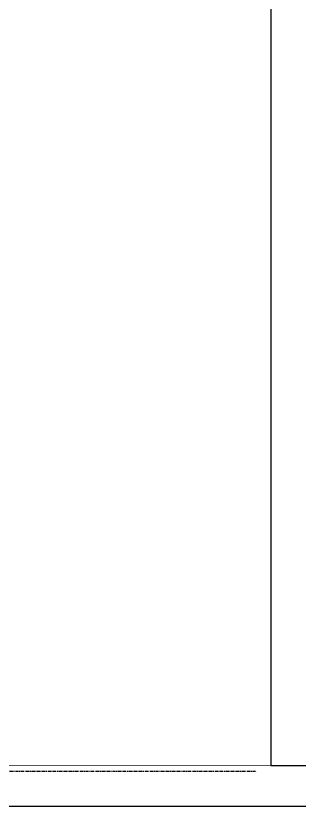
# Model space of a CAD drawing. Header units: millimetres. Extents: x -244126 to 368105, y -173968 to 259060.
# Drawn here: x 6765.9 to 6863.2, y 30928.5 to 31199.6 of the extents above; entities that cross this region are included whole.
import ezdxf
from ezdxf.enums import TextEntityAlignment as Align

# ---------------------------------------------------------------- set-up
doc = ezdxf.new("R2010")
doc.units = ezdxf.units.MM
doc.header["$MEASUREMENT"] = 0
for name, pattern in [('005_GG_TA_LINE', [13.75, 5, -1.25, 1.25, -1.25, 5]), ('TA_G_001.00_GG_TA_L_INE', [2.95, 1.1, -0.25, 0.25, -0.25, 1.1]), ('TA_HL_003.00000', [19.5, 10.65, -8.85])]:
    doc.linetypes.add(name, pattern=pattern)
doc.layers.add('000 - T E X T', color=4, linetype='Continuous')
doc.layers.add('000 - TITLEBLOCK', color=4, linetype='Continuous')
doc.styles.add('Cetury Gothic', font='GOTHIC.TTF')
doc.styles.add('TA', font='Cordia New.ttf', dxfattribs={"height": 4.5})

# ---------------------------------------------------------------- blocks, each defined once
blk = doc.blocks.new('A$Cfd196da9')
at = {"color": 0, "linetype": 'ByBlock', "const_width": 0.1}
blk.add_lwpolyline([(-143.5, -98.00000000003524), (96.5, -98.00000000003524), (96.5, 98.99999999999818), (-143.5, 98.99999999999818)], close=True, dxfattribs=at)
blk = doc.blocks.new('*U1680')
at = {"layer": '000 - TITLEBLOCK', "color": 250}
blk.add_lwpolyline([(0, 0), (594, 0), (594, 420), (0, 420)], close=True, dxfattribs=at)
at = {"layer": 'Defpoints', "color": 250, "linetype": 'TA_G_001.00_GG_TA_L_INE'}
blk.add_line((5, 11.99999999996498), (245, 11.99999999996498), dxfattribs=at)
at = {"layer": '000 - T E X T', "color": 3, "xscale": 2, "yscale": 2, "zscale": 2}
blk.add_blockref('A$Cfd196da9', (297, 210), dxfattribs=at)
at = {"color": 4, "style": 'TA'}
blk.add_attdef('PAPER_SIZE', text='', height=2.501996734691533, dxfattribs=at).set_placement((568.5990135701577, 9.974056278897478), align=Align.MIDDLE_RIGHT)
blk.add_attdef('SCALE_SIZE', text='', height=2.501996734691533, dxfattribs=at).set_placement((573.5108402257829, 10.02616452662733), align=Align.MIDDLE_LEFT)
at = {"layer": '000 - T E X T', "color": 250, "style": 'TA'}
for tag, height, p in [('SUPERLINK', 2, (17.26463526980069, 415.7653398632592)), ('NAMEFILE', 2, (17.26463526980069, 411.7648986908698)), ('SC', 40, (3.363757568388337, 375.2105322544021))]:
    blk.add_attdef(tag, text='', height=height, dxfattribs=at).set_placement(p, align=Align.MIDDLE_LEFT)
at = {"layer": '000 - T E X T', "color": 4, "style": 'TA'}
for tag, height, p in [('PRELIM_NAME_JOB_1', 2, (524.6650049813361, 330.1910098792705)), ('PRELIM_NAME_JOB_2', 2, (524.6650049813361, 325.8277144555959)), ('PRELIM_NAME_PROJECT_1', 3, (494.8065500009579, 309.3102591053976)), ('PRELIM_NAME_PROJECT_2', 3, (494.8065500009579, 301.9102591053979)), ('PRELIM_NAME_PROJECT_3', 3, (494.8065500009579, 294.5102591053983)), ('PRELIM_NAME_TITLE_3', 2.4, (495.5065500009587, 73.98807190992738)), ('PRELIM_NAME_TITLE_1', 1.2, (247.7532750004793, 43.65403595496355)), ('PRELIM_NAME_TITLE_2', 1.2, (247.7532750004793, 40.32403595496362)), ('DRAWING_NO1', 2.4, (494.6108710958615, 32.91537826389776)), ('DRAWING_NO2', 2.4, (494.6108710958615, 24.91449591911896))]:
    blk.add_attdef(tag, text='', height=height, dxfattribs=at).set_placement(p, align=Align.MIDDLE_LEFT)
at = {"layer": '000 - T E X T', "color": 4, "style": 'Cetury Gothic'}
for tag, p in [('SHEET_NO.', (561.5789428620446, 33.99774362902372)), ('TOTAL_SHEET_NO.', (560.9658428601324, 17.63984143132984))]:
    blk.add_attdef(tag, text='', height=3.6, dxfattribs=at).set_placement(p, align=Align.CENTER)
at = {"layer": '000 - T E X T', "color": 4, "style": 'TA'}
blk.add_attdef('NAME_REMARK', (55.28589976401418, 17.30396926597859), '', height=4, dxfattribs=at)
blk = doc.blocks.new('*U853')
at = {"color": 0, "lineweight": -3}
blk.add_lwpolyline([(0, 0), (240.0000000000006, 0), (240.0000000000006, 394.0000000000658), (0, 394.0000000000658)], close=True, dxfattribs=at)
at = {"color": 150, "linetype": '005_GG_TA_LINE', "style": 'TA'}
for tag, p in [('NAME_VIEWPORT', (-279.2416048566855, 685.1305757168225)), ('SC_VPORT', (-279.2416048566856, 249.5410269208404)), ('SEQ_VIEWPORT', (-279.2416048566855, -13.99999999993092))]:
    blk.add_attdef(tag, text='', height=90, dxfattribs=at).set_placement(p, align=Align.BOTTOM_RIGHT)

msp = doc.modelspace()

# ---------------------------------------------------------------- block references
at = {"color": 3}
msp.add_blockref('*U853', (6853.485745127881, 30942.51053565152), dxfattribs=at)
at = {"color": 2, "linetype": 'TA_HL_003.00000'}
msp.add_blockref('*U1680', (6603.48574512788, 30928.51053565159), dxfattribs=at)

doc.saveas('drawing.dxf')
